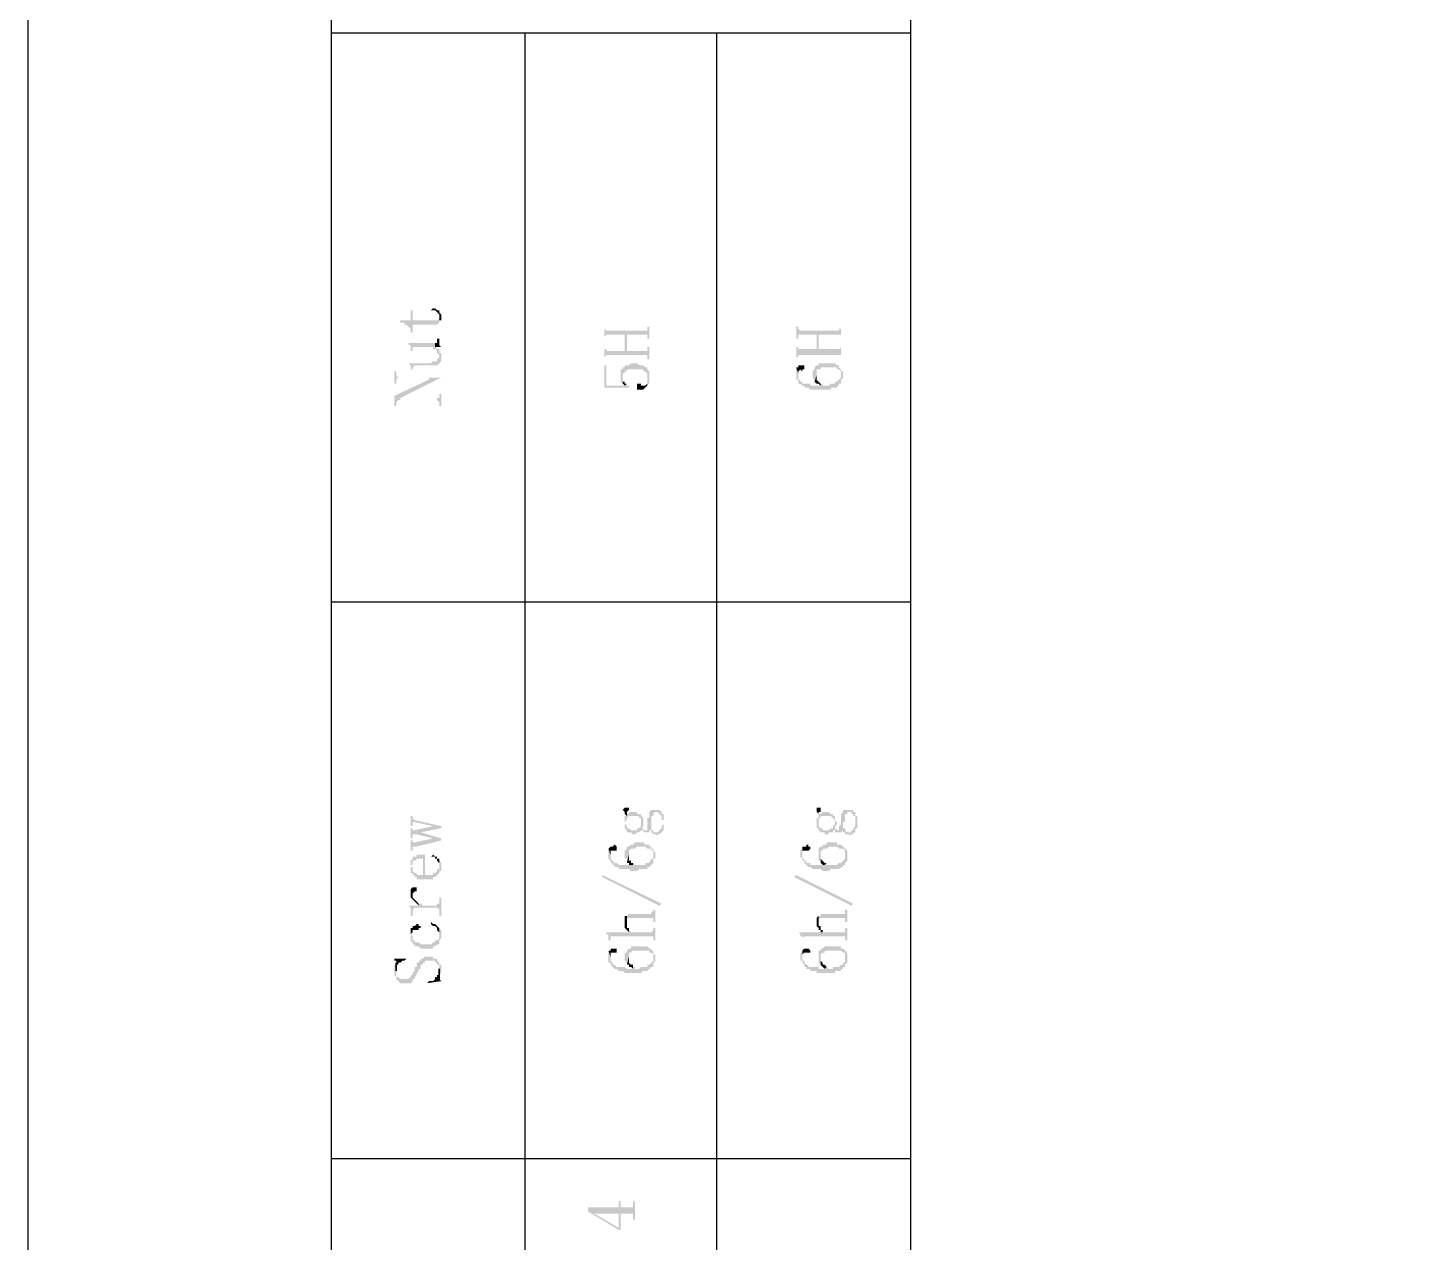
# Model space of a CAD drawing. Header units: millimetres. Extents: x 1186 to 2336, y 1181 to 1549.
# Drawn here: x 1915.52 to 1946.36, y 1410.34 to 1437.22 of the extents above; entities that cross this region are included whole.
import ezdxf

# ---------------------------------------------------------------- set-up
doc = ezdxf.new("R2010")
doc.units = ezdxf.units.MM

msp = doc.modelspace()

# ---------------------------------------------------------------- hatches: boundary and pattern name
at = {"transparency": 33554559}
for points in [[(1923.75964, 1430.73992), (1923.75964, 1430.69479), (1923.8499, 1430.69479), (1923.8499, 1430.64965), (1923.89503, 1430.64965), (1923.94016, 1430.60452), (1923.94016, 1430.60452), (1923.9853, 1430.55939), (1923.9853, 1430.46913), (1924.03043, 1430.46913), (1924.03043, 1430.64965), (1924.57201, 1430.64965), (1924.61715, 1430.69479), (1924.61715, 1430.83018), (1924.61715, 1430.78505), (1924.61715, 1430.78505), (1924.57201, 1430.73992), (1924.03043, 1430.73992), (1924.03043, 1430.96558), (1923.9853, 1430.96558), (1923.9853, 1430.73992)], [(1924.43662, 1430.96558), (1924.52688, 1430.96558), (1924.57201, 1430.92045), (1924.57201, 1430.92045), (1924.61715, 1430.87531), (1924.61715, 1430.69479), (1924.61715, 1430.73992), (1924.66228, 1430.73992), (1924.66228, 1430.83018), (1924.66228, 1430.87531), (1924.61715, 1430.92045), (1924.61715, 1430.96558), (1924.57201, 1430.96558), (1924.52688, 1431.01071), (1924.48175, 1431.01071)], [(1928.27285, 1430.60452), (1928.27285, 1430.33373), (1928.27285, 1430.37886), (1928.27285, 1430.37886), (1928.31798, 1430.42399), (1928.72417, 1430.42399), (1928.72417, 1430.06294), (1928.76931, 1430.42399), (1929.22063, 1430.42399), (1929.22063, 1430.37886), (1929.22063, 1430.33373), (1929.26576, 1430.33373), (1929.26576, 1430.60452), (1929.22063, 1430.60452), (1929.22063, 1430.55939), (1929.22063, 1430.51426), (1928.31798, 1430.51426), (1928.27285, 1430.55939)], [(1932.51528, 1430.60452), (1932.51528, 1430.33373), (1932.56041, 1430.33373), (1932.56041, 1430.42399), (1932.9666, 1430.42399), (1932.9666, 1430.10807), (1933.01173, 1430.42399), (1933.50818, 1430.42399), (1933.50818, 1430.33373), (1933.50818, 1430.60452), (1933.50818, 1430.55939), (1933.46305, 1430.55939), (1933.46305, 1430.51426), (1932.60554, 1430.51426), (1932.56041, 1430.55939), (1932.56041, 1430.60452), (1932.56041, 1430.60452)], [(1923.94016, 1430.24346), (1923.94016, 1430.19833), (1923.9853, 1430.19833), (1923.9853, 1430.1532), (1923.9853, 1430.06294), (1924.03043, 1430.06294), (1924.03043, 1430.10807), (1924.03043, 1430.1532), (1924.48175, 1430.1532), (1924.48175, 1430.10807), (1924.52688, 1430.10807), (1924.57201, 1430.06294), (1924.57201, 1430.0178), (1924.57201, 1430.0178), (1924.61715, 1429.97267), (1924.61715, 1429.92754), (1924.61715, 1430.10807), (1924.57201, 1430.10807), (1924.52688, 1430.1532), (1924.52688, 1430.24346)], [(1924.52688, 1430.24346), (1924.52688, 1430.1532), (1924.66228, 1430.1532), (1924.61715, 1430.19833), (1924.61715, 1430.24346), (1924.61715, 1430.33373), (1924.57201, 1430.33373), (1924.57201, 1430.2886), (1924.57201, 1430.24346), (1924.57201, 1430.24346)], [(1928.27285, 1430.1532), (1928.27285, 1429.88241), (1928.27285, 1429.92754), (1928.27285, 1429.92754), (1928.31798, 1429.97267), (1929.22063, 1429.97267), (1929.22063, 1429.88241), (1929.26576, 1429.88241), (1929.26576, 1430.1532), (1929.22063, 1430.1532), (1929.22063, 1430.10807), (1929.22063, 1430.06294), (1928.76931, 1430.06294), (1928.76931, 1430.42399), (1928.72417, 1430.06294), (1928.31798, 1430.06294), (1928.31798, 1430.10807), (1928.27285, 1430.10807), (1928.27285, 1430.1532)], [(1932.51528, 1430.1532), (1932.51528, 1429.92754), (1932.56041, 1429.92754), (1932.56041, 1429.97267), (1933.50818, 1429.97267), (1933.50818, 1429.92754), (1933.50818, 1430.1532), (1933.50818, 1430.1532), (1933.46305, 1430.10807), (1933.01173, 1430.10807), (1933.01173, 1430.42399), (1932.9666, 1430.10807), (1932.56041, 1430.10807), (1932.56041, 1430.1532), (1932.56041, 1430.1532)], [(1923.94016, 1429.79214), (1923.94016, 1429.79214), (1923.9853, 1429.74701), (1923.9853, 1429.70188), (1923.9853, 1429.65675), (1924.03043, 1429.65675), (1924.03043, 1429.70188), (1924.03043, 1429.70188), (1924.07556, 1429.74701), (1924.57201, 1429.74701), (1924.61715, 1429.79214), (1924.61715, 1429.79214), (1924.66228, 1429.83727), (1924.66228, 1429.92754), (1924.66228, 1430.0178), (1924.61715, 1430.0178), (1924.61715, 1430.06294), (1924.61715, 1430.10807), (1924.61715, 1429.92754), (1924.61715, 1429.92754), (1924.57201, 1429.88241), (1924.57201, 1429.83727), (1924.48175, 1429.83727), (1924.43662, 1429.79214)], [(1923.62424, 1429.61161), (1923.62424, 1429.34082), (1923.66937, 1429.34082), (1923.66937, 1429.43109), (1923.66937, 1429.43109), (1923.7145, 1429.47622), (1924.39149, 1429.47622), (1924.39149, 1429.43109), (1924.66228, 1429.47622), (1923.7145, 1429.47622), (1923.66937, 1429.52135), (1923.66937, 1429.61161)], [(1928.27285, 1429.74701), (1928.27285, 1429.25056), (1928.81444, 1429.25056), (1928.81444, 1429.29569), (1928.76931, 1429.29569), (1928.76931, 1429.34082), (1928.72417, 1429.29569), (1928.31798, 1429.29569), (1928.31798, 1429.74701)], [(1928.63391, 1429.52135), (1928.63391, 1429.47622), (1928.63391, 1429.38595), (1928.63391, 1429.38595), (1928.67904, 1429.34082), (1928.67904, 1429.52135), (1928.67904, 1429.56648), (1928.72417, 1429.56648), (1928.72417, 1429.61161), (1928.76931, 1429.61161), (1928.76931, 1429.65675), (1929.13036, 1429.65675), (1929.13036, 1429.61161), (1929.1755, 1429.61161), (1929.22063, 1429.56648), (1929.22063, 1429.52135), (1929.22063, 1429.34082), (1929.26576, 1429.34082), (1929.26576, 1429.43109), (1929.26576, 1429.52135), (1929.26576, 1429.61161), (1929.26576, 1429.61161), (1929.22063, 1429.65675), (1929.22063, 1429.70188), (1929.1755, 1429.70188), (1929.13036, 1429.74701), (1929.0401, 1429.74701), (1928.99497, 1429.79214), (1928.85957, 1429.79214), (1928.81444, 1429.74701), (1928.72417, 1429.74701), (1928.72417, 1429.70188), (1928.67904, 1429.70188), (1928.67904, 1429.65675), (1928.63391, 1429.65675), (1928.63391, 1429.56648), (1928.63391, 1429.56648)], [(1932.51528, 1429.70188), (1932.56041, 1429.56648), (1932.56041, 1429.61161), (1932.56041, 1429.61161), (1932.60554, 1429.65675), (1932.60554, 1429.65675), (1932.65067, 1429.61161), (1932.65067, 1429.65675), (1932.69581, 1429.65675), (1932.69581, 1429.70188), (1932.69581, 1429.74701), (1932.56041, 1429.74701), (1932.56041, 1429.70188)], [(1932.51528, 1429.56648), (1932.51528, 1429.47622), (1932.51528, 1429.43109), (1932.56041, 1429.43109), (1932.56041, 1429.34082), (1932.60554, 1429.34082), (1932.65067, 1429.29569), (1932.69581, 1429.29569), (1932.69581, 1429.25056), (1932.78607, 1429.25056), (1932.8312, 1429.20542), (1933.28252, 1429.20542), (1933.28252, 1429.25056), (1933.41792, 1429.25056), (1933.41792, 1429.29569), (1933.46305, 1429.29569), (1933.46305, 1429.34082), (1933.50818, 1429.34082), (1933.50818, 1429.52135), (1933.50818, 1429.47622), (1933.50818, 1429.47622), (1933.46305, 1429.43109), (1933.46305, 1429.43109), (1933.41792, 1429.38595), (1933.37279, 1429.38595), (1933.37279, 1429.34082), (1933.28252, 1429.34082), (1933.23739, 1429.29569), (1933.102, 1429.29569), (1933.102, 1429.34082), (1933.05686, 1429.34082), (1933.05686, 1429.29569), (1932.8312, 1429.29569), (1932.8312, 1429.34082), (1932.65067, 1429.34082), (1932.65067, 1429.38595), (1932.60554, 1429.38595), (1932.60554, 1429.43109), (1932.56041, 1429.43109), (1932.56041, 1429.52135), (1932.56041, 1429.56648), (1932.51528, 1429.70188), (1932.51528, 1429.61161), (1932.51528, 1429.61161)], [(1932.87633, 1429.52135), (1932.87633, 1429.47622), (1932.87633, 1429.47622), (1932.92147, 1429.43109), (1932.92147, 1429.38595), (1932.92147, 1429.38595), (1932.9666, 1429.52135), (1932.9666, 1429.56648), (1932.9666, 1429.65675), (1933.05686, 1429.65675), (1933.05686, 1429.70188), (1933.41792, 1429.70188), (1933.41792, 1429.65675), (1933.46305, 1429.65675), (1933.50818, 1429.61161), (1933.50818, 1429.56648), (1933.50818, 1429.38595), (1933.50818, 1429.43109), (1933.55332, 1429.47622), (1933.55332, 1429.52135), (1933.55332, 1429.61161), (1933.50818, 1429.61161), (1933.50818, 1429.65675), (1933.50818, 1429.65675), (1933.46305, 1429.70188), (1933.46305, 1429.74701), (1933.41792, 1429.74701), (1933.37279, 1429.79214), (1933.01173, 1429.79214), (1933.01173, 1429.74701), (1932.9666, 1429.74701), (1932.92147, 1429.70188), (1932.92147, 1429.65675), (1932.87633, 1429.61161), (1932.87633, 1429.56648)], [(1923.62424, 1429.07003), (1923.62424, 1428.84437), (1923.66937, 1428.84437), (1923.66937, 1428.93463), (1923.66937, 1428.93463), (1923.7145, 1428.97976), (1923.75964, 1429.0249), (1924.66228, 1429.47622), (1924.39149, 1429.43109)], [(1928.67904, 1429.34082), (1928.67904, 1429.34082), (1928.72417, 1429.29569), (1928.72417, 1429.29569), (1928.76931, 1429.34082), (1928.72417, 1429.34082), (1928.72417, 1429.38595), (1928.67904, 1429.38595), (1928.67904, 1429.47622), (1928.67904, 1429.47622)], [(1928.99497, 1429.25056), (1928.99497, 1429.20542), (1929.13036, 1429.20542), (1929.1755, 1429.25056), (1929.1755, 1429.25056), (1929.22063, 1429.29569), (1929.22063, 1429.47622), (1929.22063, 1429.43109), (1929.22063, 1429.34082), (1929.22063, 1429.34082), (1929.1755, 1429.29569), (1929.08523, 1429.29569), (1929.08523, 1429.34082), (1928.99497, 1429.34082), (1928.99497, 1429.29569)], [(1932.92147, 1429.38595), (1932.9666, 1429.34082), (1933.01173, 1429.34082), (1933.05686, 1429.29569), (1933.05686, 1429.34082), (1933.05686, 1429.34082), (1933.01173, 1429.38595), (1933.01173, 1429.38595), (1932.9666, 1429.43109), (1932.9666, 1429.52135), (1932.9666, 1429.52135)], [(1923.7145, 1428.97976), (1924.57201, 1428.97976), (1924.61715, 1428.93463), (1924.61715, 1428.84437), (1924.66228, 1428.84437), (1924.66228, 1429.11516), (1924.61715, 1429.11516), (1924.61715, 1429.0249), (1924.57201, 1429.0249), (1924.57201, 1428.97976), (1923.75964, 1428.97976), (1923.75964, 1429.0249)], [(1923.9853, 1419.7728), (1923.9853, 1419.54714), (1924.03043, 1419.54714), (1924.03043, 1419.59227), (1924.03043, 1419.6374), (1924.07556, 1419.6374), (1924.48175, 1419.54714), (1924.48175, 1419.54714), (1924.66228, 1419.50201), (1924.66228, 1419.54714), (1924.07556, 1419.68254), (1924.07556, 1419.68254), (1924.03043, 1419.72767), (1924.03043, 1419.7728)], [(1928.67904, 1419.9082), (1928.67904, 1419.9082), (1928.72417, 1419.86306), (1928.72417, 1419.81793), (1928.76931, 1419.7728), (1928.76931, 1419.86306), (1928.76931, 1419.86306), (1928.81444, 1419.9082), (1928.81444, 1419.95333), (1928.72417, 1419.95333)], [(1928.72417, 1419.50201), (1928.76931, 1419.45687), (1928.76931, 1419.41174), (1928.85957, 1419.41174), (1928.9047, 1419.36661), (1928.94984, 1419.36661), (1928.99497, 1419.41174), (1929.0401, 1419.41174), (1929.08523, 1419.45687), (1929.13036, 1419.45687), (1929.13036, 1419.41174), (1929.26576, 1419.41174), (1929.26576, 1419.45687), (1929.31089, 1419.45687), (1929.31089, 1419.41174), (1929.31089, 1419.41174), (1929.35602, 1419.36661), (1929.40116, 1419.36661), (1929.44629, 1419.32148), (1929.44629, 1419.36661), (1929.49142, 1419.36661), (1929.53655, 1419.41174), (1929.53655, 1419.41174), (1929.58169, 1419.45687), (1929.58169, 1419.50201), (1929.58169, 1419.6374), (1929.58169, 1419.68254), (1929.58169, 1419.7728), (1929.58169, 1419.81793), (1929.58169, 1419.6374), (1929.58169, 1419.59227), (1929.53655, 1419.54714), (1929.53655, 1419.50201), (1929.53655, 1419.50201), (1929.49142, 1419.45687), (1929.49142, 1419.45687), (1929.44629, 1419.41174), (1929.35602, 1419.41174), (1929.35602, 1419.45687), (1929.31089, 1419.45687), (1929.31089, 1419.50201), (1929.31089, 1419.9082), (1929.26576, 1419.86306), (1929.26576, 1419.7728), (1929.26576, 1419.72767), (1929.22063, 1419.72767), (1929.22063, 1419.6374), (1929.22063, 1419.59227), (1929.22063, 1419.50201), (1929.22063, 1419.45687), (1929.13036, 1419.45687), (1929.13036, 1419.50201), (1929.08523, 1419.50201), (1929.08523, 1419.6374), (1929.08523, 1419.59227), (1929.08523, 1419.54714), (1929.08523, 1419.54714), (1929.0401, 1419.50201), (1928.99497, 1419.50201), (1928.99497, 1419.45687), (1928.85957, 1419.45687), (1928.81444, 1419.50201), (1928.76931, 1419.50201), (1928.76931, 1419.54714), (1928.76931, 1419.54714), (1928.72417, 1419.59227), (1928.72417, 1419.6374)], [(1928.72417, 1419.6374), (1928.72417, 1419.59227), (1928.72417, 1419.50201), (1928.72417, 1419.6374), (1928.72417, 1419.6374), (1928.76931, 1419.68254), (1928.76931, 1419.72767), (1928.76931, 1419.72767), (1928.81444, 1419.7728), (1929.0401, 1419.7728), (1929.0401, 1419.72767), (1929.08523, 1419.72767), (1929.08523, 1419.6374), (1929.08523, 1419.50201), (1929.13036, 1419.54714), (1929.13036, 1419.6374), (1929.13036, 1419.72767), (1929.13036, 1419.72767), (1929.08523, 1419.7728), (1929.08523, 1419.81793), (1928.99497, 1419.81793), (1928.99497, 1419.86306), (1928.81444, 1419.86306), (1928.81444, 1419.81793), (1928.76931, 1419.81793), (1928.76931, 1419.86306), (1928.76931, 1419.7728), (1928.72417, 1419.7728), (1928.72417, 1419.72767)], [(1929.31089, 1419.9082), (1929.31089, 1419.50201), (1929.31089, 1419.54714), (1929.31089, 1419.6374), (1929.31089, 1419.68254), (1929.31089, 1419.7728), (1929.35602, 1419.7728), (1929.35602, 1419.81793), (1929.35602, 1419.81793), (1929.40116, 1419.86306), (1929.44629, 1419.86306), (1929.49142, 1419.81793), (1929.49142, 1419.81793), (1929.53655, 1419.7728), (1929.53655, 1419.68254), (1929.58169, 1419.68254), (1929.58169, 1419.6374), (1929.58169, 1419.81793), (1929.53655, 1419.81793), (1929.53655, 1419.86306), (1929.53655, 1419.86306), (1929.49142, 1419.9082)], [(1932.9666, 1419.9082), (1932.9666, 1419.86306), (1932.9666, 1419.86306), (1933.01173, 1419.81793), (1933.01173, 1419.7728), (1933.01173, 1419.86306), (1933.05686, 1419.86306), (1933.05686, 1419.9082), (1933.05686, 1419.95333), (1932.9666, 1419.95333)], [(1932.9666, 1419.6374), (1932.9666, 1419.59227), (1932.9666, 1419.50201), (1933.01173, 1419.50201), (1933.01173, 1419.6374), (1933.01173, 1419.72767), (1933.05686, 1419.72767), (1933.05686, 1419.7728), (1933.28252, 1419.7728), (1933.32766, 1419.72767), (1933.32766, 1419.72767), (1933.37279, 1419.68254), (1933.37279, 1419.6374), (1933.37279, 1419.50201), (1933.37279, 1419.54714), (1933.37279, 1419.54714), (1933.41792, 1419.59227), (1933.41792, 1419.6374), (1933.41792, 1419.6374), (1933.37279, 1419.68254), (1933.37279, 1419.72767), (1933.37279, 1419.7728), (1933.32766, 1419.7728), (1933.32766, 1419.81793), (1933.28252, 1419.81793), (1933.23739, 1419.86306), (1933.102, 1419.86306), (1933.05686, 1419.81793), (1933.01173, 1419.81793), (1933.01173, 1419.86306), (1933.01173, 1419.7728), (1933.01173, 1419.72767), (1932.9666, 1419.72767)], [(1933.01173, 1419.50201), (1933.01173, 1419.45687), (1933.01173, 1419.45687), (1933.05686, 1419.41174), (1933.14713, 1419.41174), (1933.14713, 1419.36661), (1933.23739, 1419.36661), (1933.23739, 1419.41174), (1933.32766, 1419.41174), (1933.32766, 1419.45687), (1933.37279, 1419.45687), (1933.37279, 1419.41174), (1933.50818, 1419.41174), (1933.55332, 1419.45687), (1933.55332, 1419.41174), (1933.59845, 1419.41174), (1933.59845, 1419.36661), (1933.68871, 1419.36661), (1933.68871, 1419.32148), (1933.73385, 1419.36661), (1933.77898, 1419.36661), (1933.77898, 1419.41174), (1933.82411, 1419.41174), (1933.82411, 1419.45687), (1933.82411, 1419.50201), (1933.86924, 1419.50201), (1933.86924, 1419.6374), (1933.86924, 1419.68254), (1933.86924, 1419.7728), (1933.82411, 1419.7728), (1933.82411, 1419.81793), (1933.82411, 1419.6374), (1933.82411, 1419.54714), (1933.82411, 1419.54714), (1933.77898, 1419.50201), (1933.77898, 1419.45687), (1933.73385, 1419.45687), (1933.73385, 1419.41174), (1933.64358, 1419.41174), (1933.59845, 1419.45687), (1933.59845, 1419.50201), (1933.55332, 1419.50201), (1933.55332, 1419.9082), (1933.55332, 1419.86306), (1933.55332, 1419.86306), (1933.50818, 1419.81793), (1933.50818, 1419.7728), (1933.50818, 1419.72767), (1933.50818, 1419.6374), (1933.50818, 1419.59227), (1933.50818, 1419.59227), (1933.46305, 1419.54714), (1933.46305, 1419.50201), (1933.46305, 1419.45687), (1933.41792, 1419.45687), (1933.37279, 1419.50201), (1933.37279, 1419.6374), (1933.37279, 1419.59227), (1933.37279, 1419.59227), (1933.32766, 1419.54714), (1933.32766, 1419.50201), (1933.28252, 1419.50201), (1933.23739, 1419.45687), (1933.102, 1419.45687), (1933.102, 1419.50201), (1933.05686, 1419.50201), (1933.01173, 1419.54714), (1933.01173, 1419.6374)], [(1933.55332, 1419.9082), (1933.55332, 1419.50201), (1933.55332, 1419.54714), (1933.55332, 1419.6374), (1933.59845, 1419.6374), (1933.59845, 1419.68254), (1933.59845, 1419.7728), (1933.59845, 1419.81793), (1933.64358, 1419.81793), (1933.64358, 1419.86306), (1933.73385, 1419.86306), (1933.73385, 1419.81793), (1933.77898, 1419.81793), (1933.77898, 1419.7728), (1933.82411, 1419.7728), (1933.82411, 1419.68254), (1933.82411, 1419.6374), (1933.82411, 1419.81793), (1933.82411, 1419.86306), (1933.77898, 1419.86306), (1933.77898, 1419.9082), (1933.59845, 1419.9082)], [(1923.9853, 1419.50201), (1923.9853, 1419.27635), (1924.03043, 1419.27635), (1924.03043, 1419.32148), (1924.03043, 1419.36661), (1924.12069, 1419.36661), (1924.21096, 1419.41174), (1924.66228, 1419.50201), (1924.48175, 1419.54714), (1924.07556, 1419.45687), (1924.03043, 1419.45687), (1924.03043, 1419.50201), (1924.03043, 1419.50201)], [(1923.9853, 1419.23121), (1923.9853, 1419.00555), (1924.03043, 1419.00555), (1924.03043, 1419.05069), (1924.03043, 1419.09582), (1924.12069, 1419.09582), (1924.66228, 1419.23121), (1924.48175, 1419.27635), (1924.07556, 1419.18608), (1924.03043, 1419.18608), (1924.03043, 1419.23121), (1924.03043, 1419.23121)], [(1924.12069, 1419.36661), (1924.48175, 1419.27635), (1924.48175, 1419.27635), (1924.66228, 1419.23121), (1924.66228, 1419.27635), (1924.21096, 1419.41174)], [(1928.36312, 1419.05069), (1928.40825, 1418.91529), (1928.40825, 1418.96042), (1928.40825, 1419.00555), (1928.54365, 1419.00555), (1928.54365, 1419.05069), (1928.54365, 1419.09582), (1928.54365, 1419.09582), (1928.49851, 1419.14095), (1928.49851, 1419.14095), (1928.45338, 1419.09582), (1928.40825, 1419.09582)], [(1928.72417, 1418.91529), (1928.72417, 1418.82502), (1928.76931, 1418.82502), (1928.76931, 1418.77989), (1928.76931, 1418.73476), (1928.81444, 1418.91529), (1928.81444, 1419.00555), (1928.81444, 1419.00555), (1928.85957, 1419.05069), (1928.94984, 1419.05069), (1928.99497, 1419.09582), (1929.1755, 1419.09582), (1929.22063, 1419.05069), (1929.31089, 1419.05069), (1929.31089, 1419.00555), (1929.35602, 1419.00555), (1929.35602, 1418.91529), (1929.35602, 1418.73476), (1929.35602, 1418.82502), (1929.40116, 1418.82502), (1929.40116, 1418.91529), (1929.40116, 1418.96042), (1929.40116, 1418.96042), (1929.35602, 1419.00555), (1929.35602, 1419.05069), (1929.31089, 1419.05069), (1929.31089, 1419.09582), (1929.26576, 1419.09582), (1929.26576, 1419.14095), (1929.1755, 1419.14095), (1929.13036, 1419.18608), (1928.94984, 1419.18608), (1928.9047, 1419.14095), (1928.85957, 1419.14095), (1928.81444, 1419.09582), (1928.76931, 1419.09582), (1928.76931, 1419.05069), (1928.76931, 1419.05069), (1928.72417, 1419.00555), (1928.72417, 1418.96042), (1928.72417, 1418.96042)], [(1932.65067, 1419.05069), (1932.65067, 1418.91529), (1932.65067, 1418.96042), (1932.65067, 1419.00555), (1932.78607, 1419.00555), (1932.8312, 1419.05069), (1932.8312, 1419.09582), (1932.78607, 1419.09582), (1932.78607, 1419.14095), (1932.74094, 1419.14095), (1932.74094, 1419.09582), (1932.65067, 1419.09582)], [(1933.01173, 1418.91529), (1933.01173, 1418.82502), (1933.01173, 1418.77989), (1933.05686, 1418.77989), (1933.05686, 1418.73476), (1933.05686, 1418.91529), (1933.05686, 1419.00555), (1933.102, 1419.00555), (1933.102, 1419.05069), (1933.19226, 1419.05069), (1933.23739, 1419.09582), (1933.41792, 1419.09582), (1933.46305, 1419.05069), (1933.55332, 1419.05069), (1933.59845, 1419.00555), (1933.59845, 1418.91529), (1933.59845, 1418.73476), (1933.64358, 1418.77989), (1933.64358, 1418.82502), (1933.64358, 1418.91529), (1933.64358, 1418.96042), (1933.64358, 1419.00555), (1933.64358, 1419.00555), (1933.59845, 1419.05069), (1933.59845, 1419.05069), (1933.55332, 1419.09582), (1933.55332, 1419.09582), (1933.50818, 1419.14095), (1933.41792, 1419.14095), (1933.41792, 1419.18608), (1933.19226, 1419.18608), (1933.19226, 1419.14095), (1933.102, 1419.14095), (1933.102, 1419.09582), (1933.05686, 1419.09582), (1933.01173, 1419.05069), (1933.01173, 1418.96042), (1933.01173, 1418.96042)], [(1923.9853, 1418.77989), (1923.9853, 1418.6445), (1923.9853, 1418.68963), (1924.03043, 1418.68963), (1924.03043, 1418.73476), (1924.03043, 1418.77989), (1924.07556, 1418.77989), (1924.12069, 1418.82502), (1924.25609, 1418.82502), (1924.25609, 1418.46397), (1924.30122, 1418.3737), (1924.48175, 1418.3737), (1924.48175, 1418.41883), (1924.52688, 1418.41883), (1924.57201, 1418.46397), (1924.57201, 1418.46397), (1924.61715, 1418.5091), (1924.61715, 1418.55423), (1924.66228, 1418.55423), (1924.66228, 1418.6445), (1924.66228, 1418.68963), (1924.66228, 1418.73476), (1924.61715, 1418.77989), (1924.61715, 1418.82502), (1924.61715, 1418.68963), (1924.61715, 1418.59936), (1924.57201, 1418.59936), (1924.57201, 1418.55423), (1924.57201, 1418.55423), (1924.52688, 1418.5091), (1924.48175, 1418.5091), (1924.48175, 1418.46397), (1924.30122, 1418.46397), (1924.30122, 1418.91529), (1924.12069, 1418.91529), (1924.12069, 1418.87016), (1924.03043, 1418.87016), (1924.03043, 1418.82502), (1924.03043, 1418.82502)], [(1924.43662, 1418.87016), (1924.52688, 1418.87016), (1924.52688, 1418.82502), (1924.57201, 1418.82502), (1924.57201, 1418.77989), (1924.57201, 1418.77989), (1924.61715, 1418.73476), (1924.61715, 1418.68963), (1924.61715, 1418.82502), (1924.57201, 1418.82502), (1924.57201, 1418.87016), (1924.52688, 1418.87016), (1924.48175, 1418.91529), (1924.48175, 1418.91529)], [(1928.36312, 1418.96042), (1928.36312, 1418.87016), (1928.36312, 1418.82502), (1928.36312, 1418.82502), (1928.40825, 1418.77989), (1928.40825, 1418.73476), (1928.45338, 1418.73476), (1928.45338, 1418.68963), (1928.49851, 1418.68963), (1928.49851, 1418.6445), (1928.58878, 1418.6445), (1928.58878, 1418.59936), (1928.81444, 1418.59936), (1928.85957, 1418.55423), (1928.99497, 1418.55423), (1929.0401, 1418.59936), (1929.22063, 1418.59936), (1929.22063, 1418.6445), (1929.26576, 1418.6445), (1929.31089, 1418.68963), (1929.31089, 1418.68963), (1929.35602, 1418.73476), (1929.35602, 1418.91529), (1929.35602, 1418.87016), (1929.35602, 1418.82502), (1929.31089, 1418.82502), (1929.31089, 1418.77989), (1929.26576, 1418.77989), (1929.26576, 1418.73476), (1929.1755, 1418.73476), (1929.1755, 1418.68963), (1928.94984, 1418.68963), (1928.9047, 1418.73476), (1928.9047, 1418.68963), (1928.58878, 1418.68963), (1928.54365, 1418.73476), (1928.49851, 1418.73476), (1928.45338, 1418.77989), (1928.45338, 1418.77989), (1928.40825, 1418.82502), (1928.40825, 1418.91529), (1928.40825, 1418.91529), (1928.36312, 1419.05069)], [(1928.76931, 1418.73476), (1928.81444, 1418.73476), (1928.81444, 1418.68963), (1928.9047, 1418.68963), (1928.9047, 1418.73476), (1928.85957, 1418.73476), (1928.85957, 1418.77989), (1928.81444, 1418.77989), (1928.81444, 1418.87016), (1928.81444, 1418.91529)], [(1932.60554, 1418.96042), (1932.60554, 1418.87016), (1932.60554, 1418.87016), (1932.65067, 1418.82502), (1932.65067, 1418.77989), (1932.69581, 1418.77989), (1932.69581, 1418.73476), (1932.69581, 1418.73476), (1932.74094, 1418.68963), (1932.74094, 1418.68963), (1932.78607, 1418.6445), (1932.8312, 1418.6445), (1932.87633, 1418.59936), (1933.05686, 1418.59936), (1933.102, 1418.55423), (1933.23739, 1418.55423), (1933.28252, 1418.59936), (1933.46305, 1418.59936), (1933.50818, 1418.6445), (1933.55332, 1418.6445), (1933.55332, 1418.68963), (1933.59845, 1418.68963), (1933.59845, 1418.73476), (1933.59845, 1418.91529), (1933.59845, 1418.87016), (1933.59845, 1418.82502), (1933.59845, 1418.82502), (1933.55332, 1418.77989), (1933.55332, 1418.77989), (1933.50818, 1418.73476), (1933.46305, 1418.73476), (1933.41792, 1418.68963), (1933.19226, 1418.68963), (1933.19226, 1418.73476), (1933.14713, 1418.68963), (1932.8312, 1418.68963), (1932.8312, 1418.73476), (1932.74094, 1418.73476), (1932.74094, 1418.77989), (1932.69581, 1418.77989), (1932.69581, 1418.82502), (1932.65067, 1418.82502), (1932.65067, 1418.91529), (1932.65067, 1419.05069), (1932.65067, 1419.05069), (1932.60554, 1419.00555)], [(1933.05686, 1418.73476), (1933.05686, 1418.73476), (1933.102, 1418.68963), (1933.14713, 1418.68963), (1933.19226, 1418.73476), (1933.14713, 1418.73476), (1933.102, 1418.77989), (1933.102, 1418.77989), (1933.05686, 1418.82502), (1933.05686, 1418.87016), (1933.05686, 1418.91529)], [(1923.9853, 1418.6445), (1923.9853, 1418.55423), (1923.9853, 1418.5091), (1924.03043, 1418.5091), (1924.03043, 1418.46397), (1924.07556, 1418.46397), (1924.07556, 1418.41883), (1924.12069, 1418.41883), (1924.12069, 1418.3737), (1924.30122, 1418.3737), (1924.25609, 1418.46397), (1924.12069, 1418.46397), (1924.12069, 1418.5091), (1924.07556, 1418.5091), (1924.03043, 1418.55423), (1924.03043, 1418.6445), (1923.9853, 1418.6445), (1923.9853, 1418.77989), (1923.9853, 1418.73476), (1923.9853, 1418.68963)], [(1923.9853, 1418.05778), (1923.9853, 1418.01265), (1923.9853, 1417.96751), (1924.03043, 1417.92238), (1924.03043, 1418.05778), (1924.03043, 1418.05778), (1924.07556, 1418.10291), (1924.12069, 1418.10291), (1924.12069, 1418.14804), (1924.12069, 1418.19317), (1924.03043, 1418.19317), (1923.9853, 1418.14804), (1923.9853, 1418.10291)], [(1929.53655, 1417.83212), (1929.49142, 1417.78698), (1928.22772, 1418.41883), (1928.22772, 1418.46397)], [(1933.77898, 1417.83212), (1933.73385, 1417.78698), (1932.47014, 1418.41883), (1932.51528, 1418.46397)], [(1923.94016, 1417.78698), (1923.94016, 1417.78698), (1923.9853, 1417.74185), (1923.9853, 1417.69672), (1923.9853, 1417.60646), (1923.9853, 1417.56132), (1924.03043, 1417.56132), (1924.03043, 1417.69672), (1924.03043, 1417.69672), (1924.07556, 1417.74185), (1924.57201, 1417.74185), (1924.61715, 1417.69672), (1924.61715, 1417.56132), (1924.66228, 1417.56132), (1924.66228, 1417.96751), (1924.61715, 1417.96751), (1924.61715, 1417.83212), (1924.57201, 1417.83212), (1924.57201, 1417.78698), (1924.25609, 1417.78698), (1924.21096, 1417.83212), (1924.16583, 1417.83212), (1924.16583, 1417.78698)], [(1924.03043, 1417.92238), (1924.03043, 1417.92238), (1924.07556, 1417.87725), (1924.07556, 1417.87725), (1924.12069, 1417.83212), (1924.12069, 1417.83212), (1924.16583, 1417.78698), (1924.16583, 1417.83212), (1924.16583, 1417.83212), (1924.12069, 1417.87725), (1924.12069, 1417.87725), (1924.07556, 1417.92238), (1924.07556, 1417.92238), (1924.03043, 1417.96751), (1924.03043, 1418.01265), (1924.03043, 1418.05778)], [(1928.76931, 1417.56132), (1928.76931, 1417.42593), (1928.76931, 1417.47106), (1928.76931, 1417.51619), (1929.35602, 1417.51619), (1929.35602, 1417.42593), (1929.40116, 1417.42593), (1929.40116, 1417.69672), (1929.35602, 1417.69672), (1929.35602, 1417.65159), (1929.31089, 1417.65159), (1929.31089, 1417.60646), (1928.81444, 1417.60646)], [(1933.01173, 1417.56132), (1933.01173, 1417.42593), (1933.01173, 1417.47106), (1933.01173, 1417.47106), (1933.05686, 1417.51619), (1933.59845, 1417.51619), (1933.59845, 1417.42593), (1933.64358, 1417.42593), (1933.64358, 1417.69672), (1933.59845, 1417.69672), (1933.59845, 1417.65159), (1933.59845, 1417.60646), (1933.05686, 1417.60646), (1933.05686, 1417.56132)], [(1923.9853, 1417.15513), (1923.9853, 1417.06487), (1923.9853, 1417.01974), (1923.9853, 1417.15513), (1923.9853, 1417.15513), (1924.03043, 1417.20027), (1924.03043, 1417.2454), (1924.16583, 1417.2454), (1924.16583, 1417.29053), (1924.21096, 1417.29053), (1924.21096, 1417.33566), (1924.16583, 1417.33566), (1924.16583, 1417.3808), (1924.12069, 1417.3808), (1924.07556, 1417.33566), (1924.03043, 1417.33566), (1924.03043, 1417.29053), (1923.9853, 1417.29053), (1923.9853, 1417.20027), (1923.9853, 1417.20027)], [(1923.9853, 1417.01974), (1924.03043, 1416.97461), (1924.03043, 1416.92947), (1924.07556, 1416.92947), (1924.07556, 1416.88434), (1924.16583, 1416.88434), (1924.21096, 1416.83921), (1924.48175, 1416.83921), (1924.48175, 1416.88434), (1924.52688, 1416.88434), (1924.57201, 1416.92947), (1924.61715, 1416.92947), (1924.61715, 1416.97461), (1924.61715, 1417.01974), (1924.66228, 1417.06487), (1924.66228, 1417.15513), (1924.66228, 1417.2454), (1924.61715, 1417.2454), (1924.61715, 1417.29053), (1924.61715, 1417.15513), (1924.61715, 1417.11), (1924.61715, 1417.06487), (1924.57201, 1417.01974), (1924.52688, 1417.01974), (1924.52688, 1416.97461), (1924.48175, 1416.97461), (1924.43662, 1416.92947), (1924.21096, 1416.92947), (1924.16583, 1416.97461), (1924.07556, 1416.97461), (1924.07556, 1417.01974), (1924.03043, 1417.01974), (1924.03043, 1417.06487), (1924.03043, 1417.11), (1923.9853, 1417.15513)], [(1924.43662, 1417.3808), (1924.43662, 1417.3808), (1924.48175, 1417.33566), (1924.52688, 1417.33566), (1924.57201, 1417.29053), (1924.57201, 1417.2454), (1924.61715, 1417.20027), (1924.61715, 1417.15513), (1924.61715, 1417.29053), (1924.57201, 1417.33566), (1924.57201, 1417.33566), (1924.52688, 1417.3808), (1924.48175, 1417.3808), (1924.43662, 1417.42593)], [(1928.31798, 1417.20027), (1928.31798, 1417.15513), (1928.36312, 1417.15513), (1928.36312, 1417.11), (1928.36312, 1417.01974), (1928.40825, 1417.01974), (1928.40825, 1417.06487), (1928.40825, 1417.11), (1929.35602, 1417.11), (1929.35602, 1417.01974), (1929.40116, 1417.01974), (1929.40116, 1417.29053), (1929.35602, 1417.29053), (1929.35602, 1417.2454), (1929.35602, 1417.2454), (1929.31089, 1417.20027), (1928.85957, 1417.20027), (1928.81444, 1417.2454), (1928.81444, 1417.20027)], [(1928.72417, 1417.42593), (1928.72417, 1417.3808), (1928.72417, 1417.29053), (1928.72417, 1417.29053), (1928.76931, 1417.2454), (1928.76931, 1417.2454), (1928.81444, 1417.20027), (1928.81444, 1417.2454), (1928.81444, 1417.29053), (1928.76931, 1417.29053), (1928.76931, 1417.33566), (1928.76931, 1417.56132), (1928.72417, 1417.56132), (1928.72417, 1417.51619), (1928.72417, 1417.47106)], [(1932.56041, 1417.20027), (1932.56041, 1417.20027), (1932.60554, 1417.15513), (1932.60554, 1417.11), (1932.65067, 1417.11), (1932.65067, 1417.01974), (1932.65067, 1417.06487), (1932.65067, 1417.06487), (1932.69581, 1417.11), (1933.59845, 1417.11), (1933.59845, 1417.01974), (1933.64358, 1417.01974), (1933.64358, 1417.29053), (1933.59845, 1417.29053), (1933.59845, 1417.2454), (1933.59845, 1417.20027), (1933.102, 1417.20027), (1933.102, 1417.2454), (1933.102, 1417.20027)], [(1932.9666, 1417.42593), (1932.9666, 1417.3808), (1932.9666, 1417.33566), (1933.01173, 1417.29053), (1933.01173, 1417.2454), (1933.05686, 1417.2454), (1933.05686, 1417.20027), (1933.102, 1417.20027), (1933.102, 1417.2454), (1933.05686, 1417.2454), (1933.05686, 1417.29053), (1933.05686, 1417.33566), (1933.01173, 1417.33566), (1933.01173, 1417.56132), (1933.01173, 1417.56132), (1932.9666, 1417.51619), (1932.9666, 1417.47106)], [(1923.62424, 1416.34276), (1923.62424, 1416.25249), (1923.62424, 1416.25249), (1923.66937, 1416.20736), (1923.66937, 1416.16223), (1923.66937, 1416.16223), (1923.7145, 1416.11709), (1923.7145, 1416.11709), (1923.75964, 1416.07196), (1923.9853, 1416.07196), (1924.03043, 1416.11709), (1924.03043, 1416.16223), (1924.07556, 1416.16223), (1924.07556, 1416.20736), (1924.07556, 1416.20736), (1924.12069, 1416.25249), (1924.12069, 1416.29762), (1924.16583, 1416.34276), (1924.16583, 1416.38789), (1924.21096, 1416.38789), (1924.21096, 1416.47815), (1924.25609, 1416.47815), (1924.25609, 1416.52328), (1924.30122, 1416.52328), (1924.30122, 1416.56842), (1924.52688, 1416.56842), (1924.52688, 1416.52328), (1924.57201, 1416.52328), (1924.57201, 1416.47815), (1924.61715, 1416.47815), (1924.61715, 1416.38789), (1924.61715, 1416.20736), (1924.61715, 1416.25249), (1924.66228, 1416.29762), (1924.66228, 1416.38789), (1924.66228, 1416.47815), (1924.61715, 1416.47815), (1924.61715, 1416.52328), (1924.61715, 1416.52328), (1924.57201, 1416.56842), (1924.57201, 1416.61355), (1924.48175, 1416.61355), (1924.48175, 1416.65868), (1924.30122, 1416.65868), (1924.25609, 1416.61355), (1924.21096, 1416.61355), (1924.21096, 1416.56842), (1924.16583, 1416.56842), (1924.16583, 1416.52328), (1924.12069, 1416.52328), (1924.12069, 1416.43302), (1924.07556, 1416.43302), (1924.07556, 1416.34276), (1924.03043, 1416.29762), (1924.03043, 1416.25249), (1923.9853, 1416.25249), (1923.9853, 1416.20736), (1923.9853, 1416.20736), (1923.94016, 1416.16223), (1923.75964, 1416.16223), (1923.7145, 1416.20736), (1923.66937, 1416.20736), (1923.66937, 1416.29762), (1923.66937, 1416.47815), (1923.62424, 1416.47815), (1923.62424, 1416.38789), (1923.62424, 1416.38789)], [(1928.36312, 1416.79408), (1928.40825, 1416.65868), (1928.40825, 1416.70381), (1928.40825, 1416.74894), (1928.54365, 1416.74894), (1928.54365, 1416.79408), (1928.54365, 1416.83921), (1928.40825, 1416.83921), (1928.40825, 1416.79408)], [(1928.36312, 1416.65868), (1928.36312, 1416.56842), (1928.36312, 1416.52328), (1928.40825, 1416.52328), (1928.40825, 1416.47815), (1928.40825, 1416.47815), (1928.45338, 1416.43302), (1928.45338, 1416.43302), (1928.49851, 1416.38789), (1928.54365, 1416.38789), (1928.58878, 1416.34276), (1928.67904, 1416.34276), (1928.72417, 1416.29762), (1929.08523, 1416.29762), (1929.13036, 1416.34276), (1929.22063, 1416.34276), (1929.26576, 1416.38789), (1929.26576, 1416.38789), (1929.31089, 1416.43302), (1929.35602, 1416.43302), (1929.35602, 1416.61355), (1929.35602, 1416.56842), (1929.35602, 1416.56842), (1929.31089, 1416.52328), (1929.31089, 1416.52328), (1929.26576, 1416.47815), (1929.22063, 1416.47815), (1929.22063, 1416.43302), (1929.08523, 1416.43302), (1929.0401, 1416.38789), (1928.94984, 1416.38789), (1928.94984, 1416.43302), (1928.9047, 1416.43302), (1928.9047, 1416.38789), (1928.76931, 1416.38789), (1928.72417, 1416.43302), (1928.54365, 1416.43302), (1928.49851, 1416.47815), (1928.45338, 1416.47815), (1928.45338, 1416.52328), (1928.40825, 1416.56842), (1928.40825, 1416.61355), (1928.40825, 1416.65868), (1928.36312, 1416.79408), (1928.36312, 1416.74894), (1928.36312, 1416.70381)], [(1928.72417, 1416.65868), (1928.72417, 1416.56842), (1928.72417, 1416.56842), (1928.76931, 1416.52328), (1928.76931, 1416.47815), (1928.76931, 1416.47815), (1928.81444, 1416.65868), (1928.81444, 1416.70381), (1928.81444, 1416.74894), (1928.85957, 1416.74894), (1928.9047, 1416.79408), (1929.26576, 1416.79408), (1929.26576, 1416.74894), (1929.31089, 1416.74894), (1929.35602, 1416.70381), (1929.35602, 1416.47815), (1929.35602, 1416.52328), (1929.35602, 1416.52328), (1929.40116, 1416.56842), (1929.40116, 1416.65868), (1929.40116, 1416.70381), (1929.35602, 1416.70381), (1929.35602, 1416.79408), (1929.31089, 1416.79408), (1929.31089, 1416.83921), (1929.26576, 1416.83921), (1929.22063, 1416.88434), (1928.85957, 1416.88434), (1928.85957, 1416.83921), (1928.81444, 1416.83921), (1928.76931, 1416.79408), (1928.76931, 1416.74894), (1928.72417, 1416.74894)], [(1928.76931, 1416.47815), (1928.81444, 1416.47815), (1928.81444, 1416.43302), (1928.85957, 1416.43302), (1928.9047, 1416.38789), (1928.9047, 1416.47815), (1928.85957, 1416.47815), (1928.81444, 1416.52328), (1928.81444, 1416.56842), (1928.81444, 1416.65868)], [(1932.60554, 1416.65868), (1932.60554, 1416.56842), (1932.65067, 1416.56842), (1932.65067, 1416.52328), (1932.65067, 1416.52328), (1932.69581, 1416.47815), (1932.69581, 1416.43302), (1932.74094, 1416.43302), (1932.74094, 1416.38789), (1932.8312, 1416.38789), (1932.8312, 1416.34276), (1932.9666, 1416.34276), (1932.9666, 1416.29762), (1933.37279, 1416.29762), (1933.37279, 1416.34276), (1933.50818, 1416.34276), (1933.50818, 1416.38789), (1933.55332, 1416.38789), (1933.55332, 1416.43302), (1933.59845, 1416.43302), (1933.59845, 1416.61355), (1933.59845, 1416.56842), (1933.59845, 1416.52328), (1933.55332, 1416.52328), (1933.55332, 1416.47815), (1933.50818, 1416.47815), (1933.46305, 1416.43302), (1933.32766, 1416.43302), (1933.32766, 1416.38789), (1933.23739, 1416.38789), (1933.19226, 1416.43302), (1933.19226, 1416.43302), (1933.14713, 1416.38789), (1933.01173, 1416.38789), (1933.01173, 1416.43302), (1932.78607, 1416.43302), (1932.78607, 1416.47815), (1932.74094, 1416.47815), (1932.69581, 1416.52328), (1932.69581, 1416.56842), (1932.65067, 1416.56842), (1932.65067, 1416.61355), (1932.65067, 1416.79408), (1932.65067, 1416.74894), (1932.60554, 1416.74894), (1932.60554, 1416.70381)], [(1932.65067, 1416.79408), (1932.65067, 1416.65868), (1932.65067, 1416.70381), (1932.65067, 1416.70381), (1932.69581, 1416.74894), (1932.8312, 1416.74894), (1932.8312, 1416.79408), (1932.8312, 1416.79408), (1932.78607, 1416.83921), (1932.69581, 1416.83921)], [(1933.01173, 1416.65868), (1933.01173, 1416.56842), (1933.01173, 1416.52328), (1933.01173, 1416.52328), (1933.05686, 1416.47815), (1933.05686, 1416.65868), (1933.05686, 1416.70381), (1933.05686, 1416.70381), (1933.102, 1416.74894), (1933.14713, 1416.74894), (1933.14713, 1416.79408), (1933.50818, 1416.79408), (1933.55332, 1416.74894), (1933.59845, 1416.74894), (1933.59845, 1416.70381), (1933.59845, 1416.47815), (1933.64358, 1416.52328), (1933.64358, 1416.56842), (1933.64358, 1416.65868), (1933.64358, 1416.70381), (1933.64358, 1416.74894), (1933.59845, 1416.79408), (1933.59845, 1416.79408), (1933.55332, 1416.83921), (1933.50818, 1416.83921), (1933.50818, 1416.88434), (1933.14713, 1416.88434), (1933.102, 1416.83921), (1933.05686, 1416.83921), (1933.05686, 1416.79408), (1933.01173, 1416.79408), (1933.01173, 1416.74894)], [(1933.05686, 1416.47815), (1933.05686, 1416.47815), (1933.102, 1416.43302), (1933.102, 1416.43302), (1933.14713, 1416.38789), (1933.19226, 1416.43302), (1933.14713, 1416.47815), (1933.102, 1416.47815), (1933.102, 1416.52328), (1933.102, 1416.52328), (1933.05686, 1416.56842), (1933.05686, 1416.65868)], [(1923.62424, 1416.61355), (1923.62424, 1416.56842), (1923.66937, 1416.56842), (1923.66937, 1416.38789), (1923.66937, 1416.47815), (1923.7145, 1416.47815), (1923.7145, 1416.52328), (1923.75964, 1416.52328), (1923.80477, 1416.56842), (1923.8499, 1416.56842), (1923.89503, 1416.61355), (1923.8499, 1416.61355)], [(1924.34635, 1416.07196), (1924.34635, 1416.07196), (1924.66228, 1416.11709), (1924.66228, 1416.11709), (1924.61715, 1416.16223), (1924.61715, 1416.29762), (1924.61715, 1416.25249), (1924.57201, 1416.25249), (1924.57201, 1416.20736), (1924.52688, 1416.20736), (1924.52688, 1416.16223), (1924.52688, 1416.16223), (1924.48175, 1416.11709), (1924.39149, 1416.11709)], [(1927.9118, 1411.10742), (1927.9118, 1411.01716), (1928.58878, 1410.61097), (1928.63391, 1410.61097), (1928.63391, 1410.97203), (1928.9047, 1410.97203), (1928.9047, 1410.83663), (1928.94984, 1410.83663), (1928.94984, 1411.24282), (1928.9047, 1411.24282), (1928.9047, 1411.15256), (1928.9047, 1411.10742), (1928.63391, 1411.10742), (1928.63391, 1411.24282), (1928.58878, 1411.24282), (1928.58878, 1410.6561), (1928.04719, 1410.97203), (1928.04719, 1410.97203)], [(1927.9118, 1411.10742), (1928.04719, 1410.97203), (1928.58878, 1410.97203), (1928.58878, 1410.6561), (1928.58878, 1411.10742)]]:
    msp.add_hatch(color=256, dxfattribs=at).paths.add_polyline_path(points)

# ---------------------------------------------------------------- linework, layer by layer
msp.add_line((1922.22506, 1542.83599), (1922.22506, 1256.09504))
for points in [[(2335.5186, 1251.83599), (2335.5186, 1548.83599), (1915.5186, 1548.83599), (1915.5186, 1251.83599)], [(1923.66937, 1416.47815), (1923.66937, 1416.34276), (1923.66937, 1416.38789), (1923.66937, 1416.52328), (1923.66937, 1416.52328)], [(1924.61715, 1416.29762), (1924.61715, 1416.16223), (1924.61715, 1416.20736), (1924.61715, 1416.38789), (1924.61715, 1416.34276)]]:
    msp.add_lwpolyline(points, close=True)
for points in [[(1935.04268, 1542.83599), (1935.04268, 1256.09504)], [(1922.22514, 1437.10355), (1935.04268, 1437.10355)], [(1926.5127, 1437.10355), (1926.5127, 1399.41819)], [(1930.75512, 1437.10355), (1930.75512, 1399.41819)], [(1922.22514, 1424.51168), (1935.04268, 1424.51168)], [(1922.22514, 1412.1906), (1935.04268, 1412.1906)]]:
    msp.add_lwpolyline(points)

doc.saveas('drawing.dxf')
